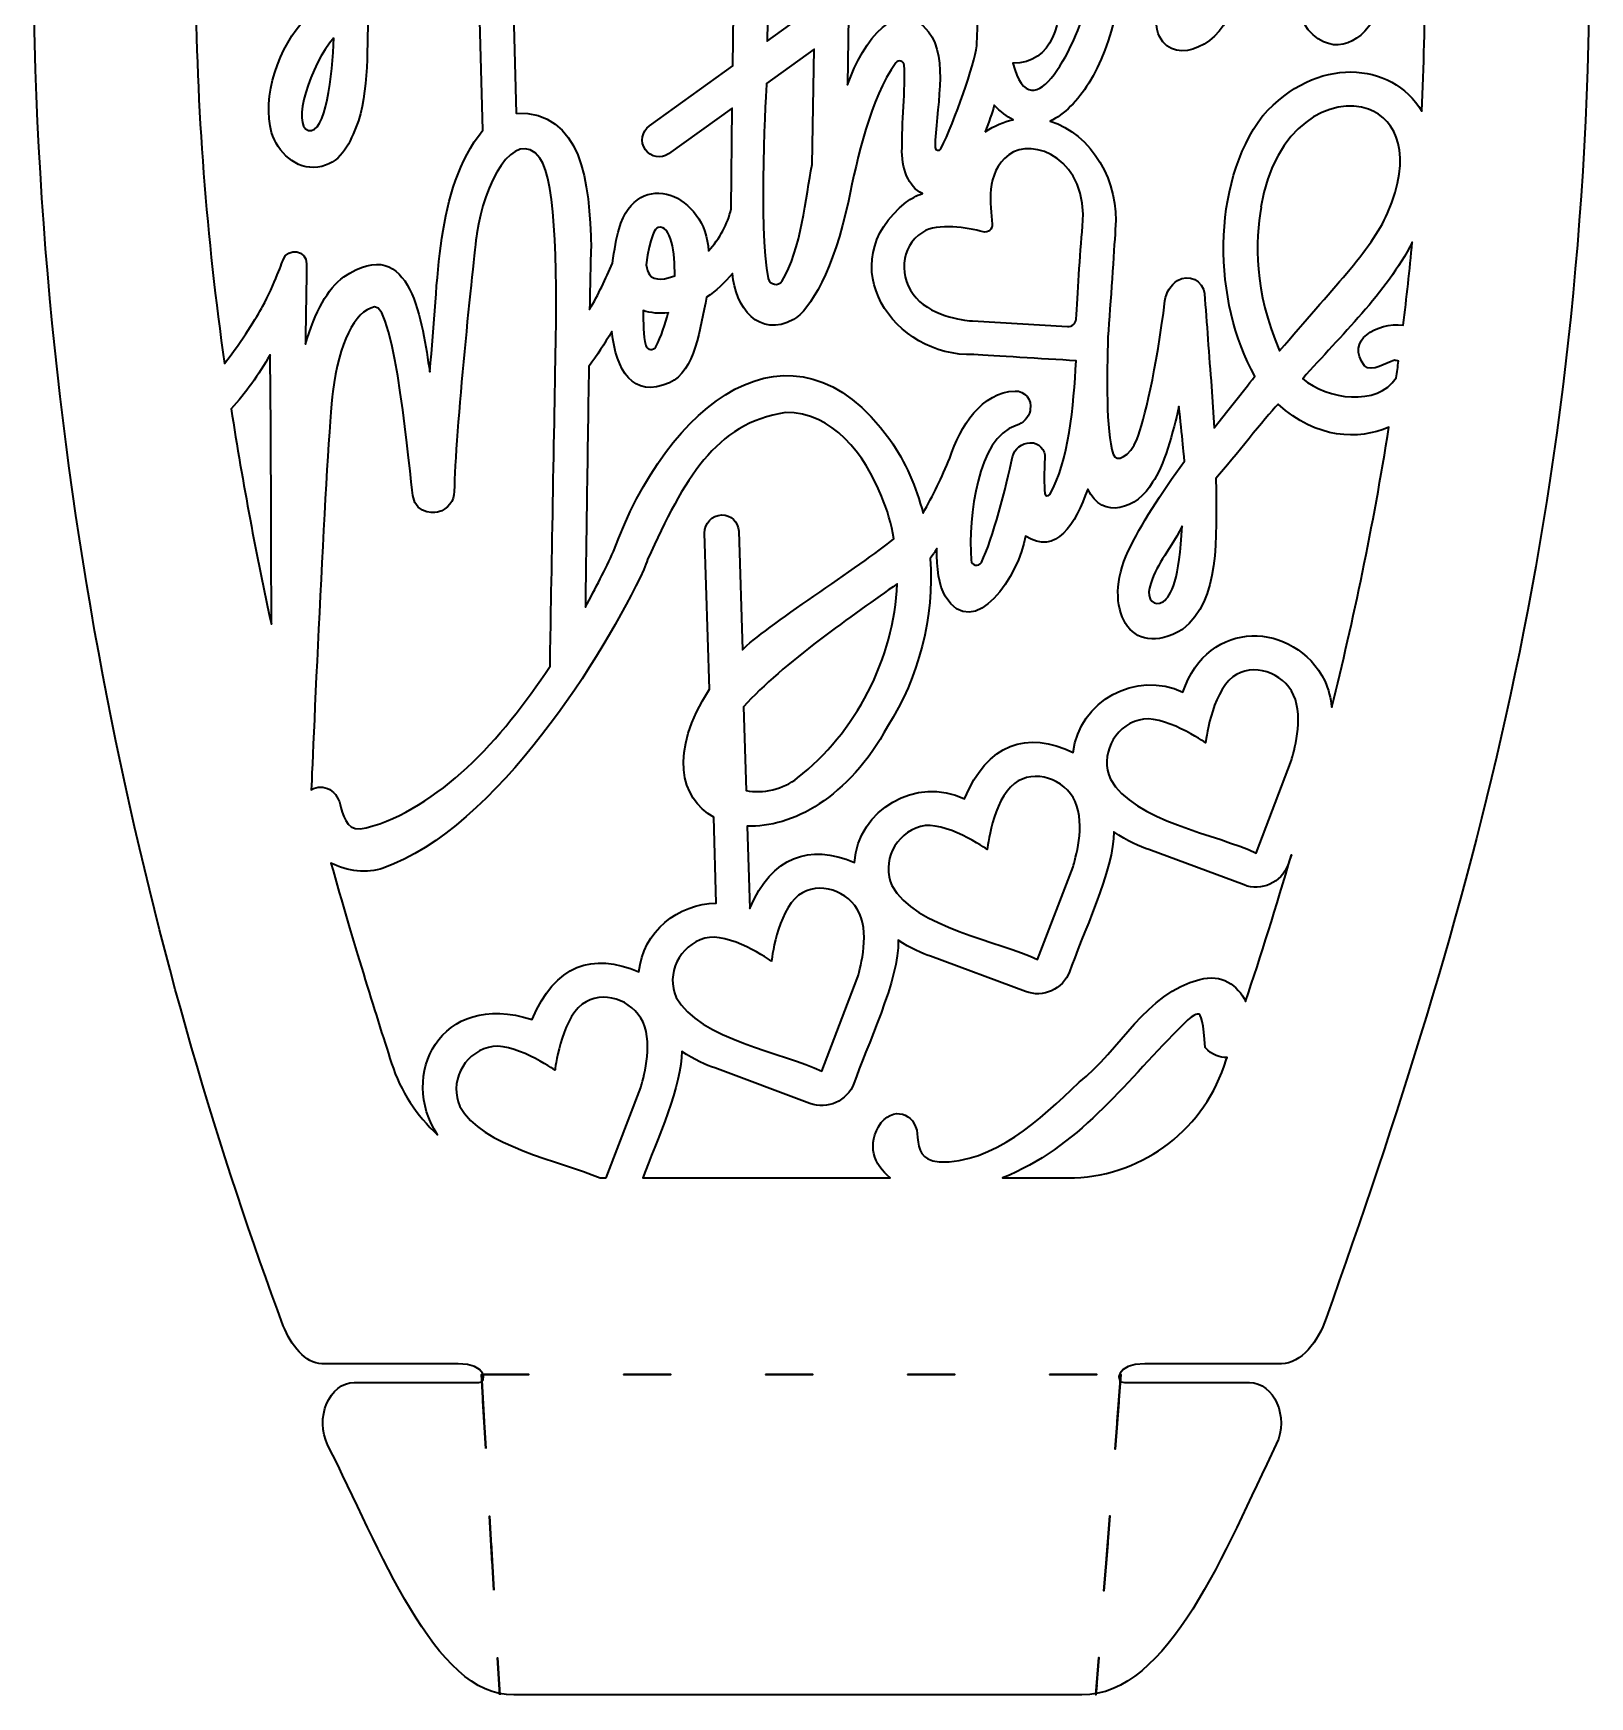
# Model space of a CAD drawing. Header units: inches. Extents: x -3.5 to 26.9, y -12.5 to 13.2.
# Drawn here: x 21.128 to 23.868, y -6.292 to -3.363 of the extents above; entities that cross this region are included whole.
import ezdxf

# ---------------------------------------------------------------- set-up
doc = ezdxf.new("R2010")
doc.units = ezdxf.units.IN
doc.header["$MEASUREMENT"] = 0
doc.layers.add('Bouquet Lantern - Floral Panels', color=7, linetype='Continuous', lineweight=0)

msp = doc.modelspace()

# ---------------------------------------------------------------- linework, layer by layer
at = {"layer": 'Bouquet Lantern - Floral Panels', "color": 250, "lineweight": 35, "true_color": 0x231f20}
for points, knots in [([(23.4938, -1.4588), (23.4857, -1.4349), (23.4614, -1.4139), (23.4431, -1.4139), (23.4431, -1.4139), (23.0981, -1.4139), (23.0981, -1.4139), (23.0818, -1.4139), (23.0903, -1.3842), (23.1056, -1.3842), (23.1056, -1.3842), (23.3582, -1.3842), (23.3582, -1.3842), (23.391, -1.3842), (23.4245, -1.3328), (23.4043, -1.2767), (23.2916, -0.9616), (22.9139, -0.5378), (22.6179, -0.5378), (22.6179, -0.5378), (22.3622, -0.5378), (22.3622, -0.5378), (22.0693, -0.5378), (21.7082, -0.9205), (21.5796, -1.2767), (21.5627, -1.3237), (21.5989, -1.3842), (21.6299, -1.3842), (21.6299, -1.3842), (21.8597, -1.3842), (21.8597, -1.3842), (21.8753, -1.3842), (21.8828, -1.4139), (21.8664, -1.4139), (21.8664, -1.4139), (21.5416, -1.4139), (21.5416, -1.4139), (21.5196, -1.4139), (21.4963, -1.4314), (21.4885, -1.452), (21.3485, -1.8214), (21.1281, -2.5263), (21.1281, -3.1952), (21.1281, -4.1971), (21.3485, -5.0476), (21.5682, -5.6384), (21.5811, -5.6727), (21.6072, -5.7053), (21.636, -5.7053), (21.636, -5.7053), (21.8759, -5.7053), (21.8759, -5.7053), (21.9263, -5.7053), (21.9274, -5.7384), (21.9125, -5.7384), (21.9125, -5.7384), (21.6932, -5.7384), (21.6932, -5.7384), (21.6491, -5.7384), (21.6227, -5.8016), (21.6468, -5.8492), (21.7382, -6.0281), (21.8334, -6.2917), (21.9741, -6.2885), (21.9741, -6.2885), (22.9736, -6.2885), (22.9736, -6.2885), (23.1274, -6.2895), (23.227, -6.0314), (23.3161, -5.8471), (23.3391, -5.7998), (23.3121, -5.7384), (23.2688, -5.7384), (23.2688, -5.7384), (23.0488, -5.7384), (23.0488, -5.7384), (23.0313, -5.7384), (23.0343, -5.7053), (23.0845, -5.7053), (23.0845, -5.7053), (23.3252, -5.7053), (23.3252, -5.7053), (23.3593, -5.7053), (23.3903, -5.6671), (23.4041, -5.6249), (23.6506, -4.9274), (23.8679, -4.2063), (23.8679, -3.1952), (23.8679, -2.438), (23.6193, -1.8319), (23.4938, -1.4588), (23.4938, -1.4588), (23.4938, -1.4588), (23.4938, -1.4588), (23.4938, -1.4588), (23.4938, -1.4588), (23.4938, -1.4588)], [0, 0, 0, 0, 1, 1, 1, 2, 2, 2, 3, 3, 3, 4, 4, 4, 5, 5, 5, 6, 6, 6, 7, 7, 7, 8, 8, 8, 9, 9, 9, 10, 10, 10, 11, 11, 11, 12, 12, 12, 13, 13, 13, 14, 14, 14, 15, 15, 15, 16, 16, 16, 17, 17, 17, 18, 18, 18, 19, 19, 19, 20, 20, 20, 21, 21, 21, 22, 22, 22, 23, 23, 23, 24, 24, 24, 25, 25, 25, 26, 26, 26, 27, 27, 27, 28, 28, 28, 29, 29, 29, 30, 30, 30, 31, 31, 31, 32, 32, 32, 32]), ([(22.9556, -3.162), (22.9642, -3.1817), (22.9804, -3.1934), (23.0003, -3.1996), (22.9979, -3.2245), (22.9961, -3.2627), (22.9881, -3.2949), (22.967, -3.3795), (22.8864, -3.5445), (22.8525, -3.4155), (22.9221, -3.4166), (22.9428, -3.3392), (22.9314, -3.2798), (22.9145, -3.1681), (22.8328, -3.177), (22.8039, -3.2764), (22.7925, -3.3101), (22.7896, -3.3491), (22.7891, -3.3849), (22.7847, -3.417), (22.7502, -3.5174), (22.7259, -3.566), (22.7234, -3.571), (22.7156, -3.5694), (22.7156, -3.5637), (22.716, -3.4988), (22.7411, -3.4076), (22.7039, -3.3602), (22.651, -3.2927), (22.5885, -3.3758), (22.5616, -3.4534), (22.5616, -3.4534), (22.5647, -3.2131), (22.5647, -3.2131), (22.565, -3.1909), (22.5388, -3.1788), (22.5221, -3.1935), (22.5117, -3.2027), (22.5057, -3.2158), (22.5054, -3.2295), (22.5054, -3.2295), (22.5041, -3.316), (22.5041, -3.316), (22.5041, -3.316), (22.4199, -3.3767), (22.4199, -3.3767), (22.4199, -3.3767), (22.4209, -3.3096), (22.4209, -3.3096), (22.4211, -3.2884), (22.3968, -3.2763), (22.38, -3.2892), (22.3682, -3.2984), (22.3611, -3.3124), (22.3609, -3.3273), (22.3609, -3.3273), (22.3595, -3.4201), (22.3595, -3.4201), (22.3595, -3.4201), (22.2128, -3.5255), (22.2128, -3.5255), (22.1992, -3.5353), (22.196, -3.5542), (22.2057, -3.568), (22.215, -3.581), (22.2332, -3.5841), (22.2463, -3.5748), (22.2463, -3.5748), (22.3586, -3.4944), (22.3586, -3.4944), (22.3586, -3.4944), (22.3566, -3.672), (22.3566, -3.672), (22.3502, -3.6991), (22.3368, -3.7239), (22.3166, -3.746), (22.3128, -3.6481), (22.1932, -3.5952), (22.1592, -3.707), (22.1547, -3.7231), (22.1509, -3.7441), (22.1479, -3.7674), (22.1357, -3.7956), (22.1225, -3.8231), (22.1075, -3.8489), (22.1086, -3.7856), (22.1095, -3.7427), (22.1099, -3.7417), (22.1077, -3.6233), (22.0934, -3.5003), (21.9781, -3.5033), (21.9781, -3.5033), (21.9684, -3.127), (21.9684, -3.127), (21.9684, -3.127), (22.0518, -3.0666), (22.0518, -3.0666), (22.045, -3.1274), (22.077, -3.2105), (22.1484, -3.1649), (22.1803, -3.1444), (22.1981, -3.0889), (22.2085, -3.048), (22.2371, -3.0739), (22.2745, -3.0519), (22.2922, -3.0217), (22.2922, -3.0217), (22.282, -3.2187), (22.282, -3.2187), (22.2809, -3.2403), (22.3042, -3.2548), (22.3231, -3.2441), (22.3231, -3.2441), (22.3231, -3.2441), (22.3231, -3.2441), (22.3334, -3.2383), (22.3397, -3.2276), (22.3402, -3.2159), (22.341, -3.1846), (22.3431, -3.1177), (22.3475, -3.0353), (22.3553, -2.8913), (22.3827, -2.7617), (22.4309, -2.683), (22.4377, -2.6719), (22.4536, -2.6721), (22.46, -2.6837), (22.4768, -2.7141), (22.4779, -2.7521), (22.4802, -2.7933), (22.4079, -2.8213), (22.3352, -2.9202), (22.3778, -2.9909), (22.4168, -3.0427), (22.4793, -3.0046), (22.5038, -2.9513), (22.5229, -2.9142), (22.5345, -2.8739), (22.5384, -2.8313), (22.556, -2.8216), (22.5692, -2.8103), (22.585, -2.7931), (22.585, -2.7931), (22.5792, -3.0249), (22.5792, -3.0249), (22.5786, -3.0485), (22.6041, -3.0637), (22.6245, -3.0519), (22.6347, -3.0459), (22.6411, -3.0351), (22.6413, -3.0231), (22.6414, -2.9892), (22.6418, -2.9139), (22.6429, -2.8296), (22.6445, -2.7044), (22.675, -2.5612), (22.7234, -2.4827), (22.7299, -2.472), (22.7457, -2.4717), (22.752, -2.4827), (22.7693, -2.5133), (22.7704, -2.5517), (22.7727, -2.5933), (22.7225, -2.6137), (22.6777, -2.6613), (22.6635, -2.7101), (22.6349, -2.7873), (22.7068, -2.8526), (22.7684, -2.7909), (22.8042, -2.7546), (22.8263, -2.6852), (22.8309, -2.6314), (22.8352, -2.6291), (22.8396, -2.6263), (22.8441, -2.6234), (22.866, -2.6077), (22.8861, -2.588), (22.8997, -2.5584), (22.937, -2.598), (22.9974, -2.5702), (23.025, -2.5408), (23.0497, -2.5145), (23.0684, -2.4531), (23.0684, -2.4531), (23.0684, -2.4531), (23.0693, -2.4871), (23.0611, -2.5109), (23.0379, -2.577), (22.9809, -2.6491), (22.9578, -2.7095), (22.9397, -2.7566), (22.9441, -2.8045), (22.9975, -2.8216), (23.0286, -2.8316), (23.0592, -2.821), (23.0822, -2.7987), (23.0702, -2.8434), (23.0849, -2.8983), (23.1253, -2.9324), (23.1253, -2.9324), (23.1253, -2.9324), (23.1253, -2.9324), (23.1446, -2.9524), (23.1889, -2.9984), (23.2203, -3.0308), (23.2245, -3.137), (23.2007, -3.3234), (23.1727, -3.3244), (23.1417, -3.3253), (23.1841, -3.1006), (23.0556, -3.1433), (23.0409, -3.1481), (23.0186, -3.1446), (23.0139, -3.1352), (23.0135, -3.1348), (23.0129, -3.1344), (23.0125, -3.1338), (23.0053, -3.1235), (22.9942, -3.1169), (22.9818, -3.1184), (22.9818, -3.1184), (22.9818, -3.1184), (22.9818, -3.1184), (22.9609, -3.1209), (22.9477, -3.1428), (22.9561, -3.1623), (22.9561, -3.1623), (22.9556, -3.162), (22.9556, -3.162), (22.9556, -3.162), (22.9556, -3.162), (22.9556, -3.162), (22.9556, -3.162), (22.9556, -3.162), (22.9556, -3.162)], [0, 0, 0, 0, 1, 1, 1, 2, 2, 2, 3, 3, 3, 4, 4, 4, 5, 5, 5, 6, 6, 6, 7, 7, 7, 8, 8, 8, 9, 9, 9, 10, 10, 10, 11, 11, 11, 12, 12, 12, 13, 13, 13, 14, 14, 14, 15, 15, 15, 16, 16, 16, 17, 17, 17, 18, 18, 18, 19, 19, 19, 20, 20, 20, 21, 21, 21, 22, 22, 22, 23, 23, 23, 24, 24, 24, 25, 25, 25, 26, 26, 26, 27, 27, 27, 28, 28, 28, 29, 29, 29, 30, 30, 30, 31, 31, 31, 32, 32, 32, 33, 33, 33, 34, 34, 34, 35, 35, 35, 36, 36, 36, 37, 37, 37, 38, 38, 38, 39, 39, 39, 40, 40, 40, 41, 41, 41, 42, 42, 42, 43, 43, 43, 44, 44, 44, 45, 45, 45, 46, 46, 46, 47, 47, 47, 48, 48, 48, 49, 49, 49, 50, 50, 50, 51, 51, 51, 52, 52, 52, 53, 53, 53, 54, 54, 54, 55, 55, 55, 56, 56, 56, 57, 57, 57, 58, 58, 58, 59, 59, 59, 60, 60, 60, 61, 61, 61, 62, 62, 62, 63, 63, 63, 64, 64, 64, 65, 65, 65, 66, 66, 66, 67, 67, 67, 68, 68, 68, 69, 69, 69, 70, 70, 70, 71, 71, 71, 72, 72, 72, 73, 73, 73, 74, 74, 74, 75, 75, 75, 76, 76, 76, 77, 77, 77, 78, 78, 78, 78]), ([(21.5681, -3.7614), (21.5681, -3.7614), (21.5522, -3.8058), (21.5316, -3.8439), (21.5216, -3.8624), (21.497, -3.9028), (21.4646, -3.9445), (21.4339, -3.7266), (21.4142, -3.4958), (21.4142, -3.2609), (21.4142, -3.2203), (21.4149, -3.1802), (21.4161, -3.1406), (21.4474, -3.1437), (21.4827, -3.1349), (21.5074, -3.1162), (21.5677, -3.0813), (21.6167, -3.023), (21.6563, -2.9548), (21.6579, -3.0238), (21.6595, -3.1262), (21.6582, -3.247), (21.6582, -3.247), (21.6582, -3.2874), (21.6582, -3.2874), (21.6372, -3.3058), (21.6203, -3.3224), (21.6077, -3.3369), (21.5607, -3.3837), (21.5297, -3.4762), (21.5477, -3.5377), (21.5577, -3.572), (21.5907, -3.6037), (21.6292, -3.5984), (21.6677, -3.5933), (21.6835, -3.5605), (21.6961, -3.5287), (21.7206, -3.4669), (21.7149, -3.3806), (21.7178, -3.3149), (21.7738, -3.2691), (21.8381, -3.2201), (21.9095, -3.1692), (21.9095, -3.1692), (21.9192, -3.5334), (21.9192, -3.5334), (21.8347, -3.6417), (21.8431, -3.7902), (21.826, -3.9588), (21.8129, -3.8759), (21.795, -3.7098), (21.6746, -3.7919), (21.6461, -3.8113), (21.6241, -3.8544), (21.6071, -3.9103), (21.6078, -3.8601), (21.6086, -3.8112), (21.6093, -3.7689), (21.6097, -3.7449), (21.5761, -3.7388), (21.5681, -3.7614), (21.5681, -3.7614), (21.5681, -3.7614), (21.5681, -3.7614), (21.5681, -3.7614), (21.5681, -3.7614), (21.5681, -3.7614)], [0, 0, 0, 0, 1, 1, 1, 2, 2, 2, 3, 3, 3, 4, 4, 4, 5, 5, 5, 6, 6, 6, 7, 7, 7, 8, 8, 8, 9, 9, 9, 10, 10, 10, 11, 11, 11, 12, 12, 12, 13, 13, 13, 14, 14, 14, 15, 15, 15, 16, 16, 16, 17, 17, 17, 18, 18, 18, 19, 19, 19, 20, 20, 20, 21, 21, 21, 22, 22, 22, 22]), ([(23.2925, -3.5078), (23.2003, -3.6299), (23.2052, -3.8356), (23.2784, -3.9666), (23.2559, -3.996), (23.2293, -4.0292), (23.2067, -4.0573), (23.2067, -4.0573), (23.2022, -3.9849), (23.2022, -3.9849), (23.1975, -3.9306), (23.1939, -3.8717), (23.1896, -3.8212), (23.1877, -3.7981), (23.1617, -3.7855), (23.1424, -3.7981), (23.1302, -3.806), (23.122, -3.8191), (23.1202, -3.8337), (23.1056, -3.9537), (23.0829, -4.0467), (23.0713, -4.0769), (23.0589, -4.1088), (23.0342, -4.1196), (23.0291, -4.1037), (23.0159, -4.0631), (23.0179, -3.9637), (23.0199, -3.8976), (23.0242, -3.8364), (23.0304, -3.7481), (23.0328, -3.7083), (23.0416, -3.6252), (22.9903, -3.5395), (22.9181, -3.5173), (22.9434, -3.506), (22.9663, -3.4817), (22.986, -3.4509), (23.0288, -3.3839), (23.0507, -3.2641), (23.0511, -3.2049), (23.0597, -3.2045), (23.0685, -3.2034), (23.0771, -3.202), (23.0796, -3.202), (23.0834, -3.2023), (23.0871, -3.2078), (23.105, -3.2349), (23.0985, -3.3464), (23.1104, -3.3685), (23.1403, -3.4234), (23.2216, -3.3798), (23.2384, -3.3171), (23.2635, -3.2435), (23.2761, -3.1183), (23.2731, -3.0309), (23.2945, -3.0106), (23.3213, -2.9852), (23.3431, -2.9645), (23.326, -3.0074), (23.3243, -3.0589), (23.3556, -3.0976), (23.365, -3.1127), (23.3957, -3.1438), (23.4149, -3.1641), (23.3564, -3.248), (23.3421, -3.3128), (23.3722, -3.3569), (23.4682, -3.4598), (23.5675, -3.2334), (23.4903, -3.1612), (23.5157, -3.1276), (23.5466, -3.0917), (23.5714, -3.0535), (23.5757, -3.1221), (23.5781, -3.1914), (23.5781, -3.261), (23.5781, -3.3421), (23.576, -3.4217), (23.5722, -3.4999), (23.5197, -3.4117), (23.3856, -3.4014), (23.2927, -3.5081), (23.2927, -3.5081), (23.2927, -3.5078), (23.2927, -3.5078), (23.2927, -3.5078), (23.2927, -3.5078), (23.2927, -3.5078), (23.2927, -3.5078), (23.2925, -3.5078), (23.2925, -3.5078)], [0, 0, 0, 0, 1, 1, 1, 2, 2, 2, 3, 3, 3, 4, 4, 4, 5, 5, 5, 6, 6, 6, 7, 7, 7, 8, 8, 8, 9, 9, 9, 10, 10, 10, 11, 11, 11, 12, 12, 12, 13, 13, 13, 14, 14, 14, 15, 15, 15, 16, 16, 16, 17, 17, 17, 18, 18, 18, 19, 19, 19, 20, 20, 20, 21, 21, 21, 22, 22, 22, 23, 23, 23, 24, 24, 24, 25, 25, 25, 26, 26, 26, 27, 27, 27, 28, 28, 28, 29, 29, 29, 30, 30, 30, 30]), ([(21.6574, -3.3708), (21.655, -3.4359), (21.6429, -3.5423), (21.6125, -3.5338), (21.5821, -3.5253), (21.6154, -3.4183), (21.6574, -3.3708)], [0, 0, 0, 0, 1, 1, 1, 2, 2, 2, 2]), ([(22.4189, -3.4512), (22.4189, -3.4512), (22.5027, -3.3906), (22.5027, -3.3906), (22.5027, -3.3906), (22.4992, -3.5939), (22.4992, -3.5939), (22.4878, -3.6496), (22.4802, -3.7446), (22.4461, -3.7989), (22.4399, -3.8089), (22.4245, -3.806), (22.422, -3.7945), (22.4032, -3.7078), (22.4188, -3.4512), (22.4188, -3.4512), (22.4188, -3.4512), (22.4189, -3.4512), (22.4189, -3.4512), (22.4189, -3.4512), (22.4189, -3.4512), (22.4189, -3.4512)], [0, 0, 0, 0, 1, 1, 1, 2, 2, 2, 3, 3, 3, 4, 4, 4, 5, 5, 5, 6, 6, 6, 7, 7, 7, 7]), ([(22.8831, -4.0838), (22.8682, -4.0839), (22.8553, -4.0944), (22.8521, -4.1088), (22.84, -4.162), (22.8178, -4.2528), (22.797, -4.2944), (22.7925, -4.3031), (22.7793, -4.3002), (22.7788, -4.2905), (22.7745, -4.2135), (22.7895, -4.0749), (22.8584, -4.0534), (22.8707, -4.0495), (22.8804, -4.0401), (22.8828, -4.0273), (22.8828, -4.0273), (22.8832, -4.0251), (22.8832, -4.0251), (22.8864, -4.0083), (22.8735, -3.992), (22.8563, -3.9927), (22.7981, -3.9951), (22.7597, -4.0537), (22.7414, -4.1109), (22.7275, -4.1445), (22.712, -4.1771), (22.6943, -4.2077), (22.6827, -4.1619), (22.6635, -4.1178), (22.636, -4.0783), (22.4641, -3.8392), (22.2429, -4.0153), (22.1496, -4.2753), (22.1349, -4.3066), (22.1182, -4.3398), (22.0999, -4.3734), (22.1007, -4.3102), (22.1035, -4.1083), (22.106, -3.9495), (22.1203, -3.9301), (22.1338, -3.9094), (22.1464, -3.8881), (22.1547, -3.956), (22.1827, -4.007), (22.2482, -3.978), (22.2927, -3.9584), (22.3022, -3.8809), (22.3132, -3.8276), (22.3299, -3.8164), (22.3449, -3.8024), (22.3589, -3.7856), (22.3629, -3.8455), (22.4063, -3.9003), (22.4663, -3.867), (22.4949, -3.851), (22.5381, -3.7773), (22.5629, -3.6583), (22.5791, -3.581), (22.6007, -3.4791), (22.6463, -3.4148), (22.6507, -3.4085), (22.6603, -3.4114), (22.661, -3.4189), (22.6642, -3.4587), (22.6563, -3.5252), (22.6575, -3.5645), (22.6553, -3.5998), (22.6691, -3.6341), (22.6932, -3.6448), (22.682, -3.6489), (22.6734, -3.6541), (22.6647, -3.6599), (22.5289, -3.7695), (22.6439, -3.9341), (22.7839, -3.9284), (22.7839, -3.9284), (22.7839, -3.9284), (22.7839, -3.9284), (22.8204, -3.9308), (22.9035, -3.9358), (22.9638, -3.9394), (22.9596, -4.0195), (22.9506, -4.117), (22.9175, -4.1748), (22.9152, -4.1789), (22.9089, -4.1777), (22.9086, -4.173), (22.9074, -4.1573), (22.9075, -4.1364), (22.9089, -4.1106), (22.9097, -4.0959), (22.8981, -4.0835), (22.8834, -4.0837), (22.8834, -4.0837), (22.8831, -4.0837), (22.8831, -4.0837), (22.8831, -4.0837), (22.8831, -4.0838), (22.8831, -4.0838)], [0, 0, 0, 0, 1, 1, 1, 2, 2, 2, 3, 3, 3, 4, 4, 4, 5, 5, 5, 6, 6, 6, 7, 7, 7, 8, 8, 8, 9, 9, 9, 10, 10, 10, 11, 11, 11, 12, 12, 12, 13, 13, 13, 14, 14, 14, 15, 15, 15, 16, 16, 16, 17, 17, 17, 18, 18, 18, 19, 19, 19, 20, 20, 20, 21, 21, 21, 22, 22, 22, 23, 23, 23, 24, 24, 24, 25, 25, 25, 26, 26, 26, 27, 27, 27, 28, 28, 28, 29, 29, 29, 30, 30, 30, 31, 31, 31, 32, 32, 32, 33, 33, 33, 33]), ([(23.2892, -3.6687), (23.312, -3.5252), (23.4136, -3.4724), (23.4788, -3.4964), (23.5285, -3.5148), (23.5567, -3.578), (23.5121, -3.6796), (23.4834, -3.7451), (23.4122, -3.8149), (23.322, -3.922), (23.276, -3.8164), (23.2797, -3.7291), (23.2893, -3.6687), (23.2893, -3.6687), (23.2893, -3.6687), (23.2893, -3.6687), (23.2893, -3.6687), (23.2892, -3.6687), (23.2892, -3.6687)], [0, 0, 0, 0, 1, 1, 1, 2, 2, 2, 3, 3, 3, 4, 4, 4, 5, 5, 5, 6, 6, 6, 6]), ([(22.8039, -3.5362), (22.8104, -3.5195), (22.8159, -3.5034), (22.8196, -3.4895), (22.8309, -3.501), (22.842, -3.5094), (22.8528, -3.5149), (22.8368, -3.5187), (22.8203, -3.5255), (22.8039, -3.5362), (22.8039, -3.5362), (22.8039, -3.5362), (22.8039, -3.5362), (22.8039, -3.5362), (22.8039, -3.5362), (22.8039, -3.5362)], [0, 0, 0, 0, 1, 1, 1, 2, 2, 2, 3, 3, 3, 4, 4, 4, 5, 5, 5, 5]), ([(21.6174, -4.6946), (21.6202, -4.6312), (21.6438, -4.0821), (21.6556, -3.9933), (21.6659, -3.9085), (21.6935, -3.8523), (21.7285, -3.8445), (21.7646, -3.8364), (21.7916, -4.1446), (21.7963, -4.1766), (21.802, -4.2149), (21.8413, -4.2056), (21.8413, -4.2056), (21.8577, -4.201), (21.8691, -4.1863), (21.8692, -4.1694), (21.8703, -4.071), (21.9025, -3.7623), (21.9089, -3.7152), (21.9203, -3.6306), (21.9746, -3.5251), (22.02, -3.5824), (22.0504, -3.623), (22.0502, -3.7988), (22.047, -3.9637), (22.0439, -4.1223), (22.0381, -4.4526), (22.0377, -4.4771), (21.9521, -4.6078), (21.8416, -4.7274), (21.7142, -4.762), (21.6821, -4.7708), (21.6759, -4.747), (21.6695, -4.7262), (21.6654, -4.6967), (21.6386, -4.6817), (21.6171, -4.6949), (21.6171, -4.6949), (21.6174, -4.6946), (21.6174, -4.6946), (21.6174, -4.6946), (21.6174, -4.6946), (21.6174, -4.6946), (21.6174, -4.6946), (21.6174, -4.6946), (21.6174, -4.6946)], [0, 0, 0, 0, 1, 1, 1, 2, 2, 2, 3, 3, 3, 4, 4, 4, 5, 5, 5, 6, 6, 6, 7, 7, 7, 8, 8, 8, 9, 9, 9, 10, 10, 10, 11, 11, 11, 12, 12, 12, 13, 13, 13, 14, 14, 14, 15, 15, 15, 15]), ([(22.9488, -3.8792), (22.9488, -3.8792), (22.7814, -3.8691), (22.7814, -3.8691), (22.7742, -3.8701), (22.7125, -3.8628), (22.6821, -3.8287), (22.6516, -3.7945), (22.6532, -3.7383), (22.6932, -3.7133), (22.721, -3.6958), (22.7724, -3.7053), (22.8002, -3.7124), (22.8089, -3.7146), (22.8171, -3.7077), (22.8163, -3.6987), (22.8131, -3.6648), (22.8034, -3.6091), (22.8453, -3.5767), (22.8871, -3.5444), (22.9871, -3.5845), (22.9752, -3.7026), (22.97, -3.7539), (22.9668, -3.8241), (22.9639, -3.866), (22.9634, -3.8738), (22.9567, -3.8796), (22.9488, -3.8792), (22.9488, -3.8792), (22.9488, -3.8792), (22.9488, -3.8792), (22.9488, -3.8792), (22.9488, -3.8792), (22.9488, -3.8792)], [0, 0, 0, 0, 1, 1, 1, 2, 2, 2, 3, 3, 3, 4, 4, 4, 5, 5, 5, 6, 6, 6, 7, 7, 7, 8, 8, 8, 9, 9, 9, 10, 10, 10, 11, 11, 11, 11]), ([(22.2068, -3.7705), (22.2138, -3.7212), (22.2221, -3.7059), (22.2281, -3.7046), (22.2514, -3.6995), (22.2579, -3.7506), (22.2572, -3.7898), (22.2436, -3.7955), (22.2206, -3.8002), (22.2131, -3.7877), (22.2104, -3.7838), (22.2082, -3.778), (22.2068, -3.7705)], [0, 0, 0, 0, 1, 1, 1, 2, 2, 2, 3, 3, 3, 4, 4, 4, 4]), ([(23.5396, -3.8767), (23.4941, -3.871), (23.4363, -3.9034), (23.4717, -3.9484), (23.4843, -3.9606), (23.5095, -3.9423), (23.5243, -3.9385), (23.5259, -3.9389), (23.5288, -3.9392), (23.5314, -3.9399), (23.53, -3.9498), (23.5288, -3.9598), (23.5274, -3.9696), (23.4934, -4.0201), (23.4066, -4.0081), (23.3627, -3.971), (23.4299, -3.8942), (23.5091, -3.8217), (23.5556, -3.7305), (23.5509, -3.7799), (23.5456, -3.8287), (23.5397, -3.8767), (23.5397, -3.8767), (23.5397, -3.8767), (23.5397, -3.8767), (23.5397, -3.8767), (23.5396, -3.8767), (23.5396, -3.8767)], [0, 0, 0, 0, 1, 1, 1, 2, 2, 2, 3, 3, 3, 4, 4, 4, 5, 5, 5, 6, 6, 6, 7, 7, 7, 8, 8, 8, 9, 9, 9, 9]), ([(22.2459, -3.8549), (22.2402, -3.8735), (22.2338, -3.8977), (22.2239, -3.9148), (22.2197, -3.922), (22.2086, -3.9206), (22.2064, -3.9127), (22.201, -3.8942), (22.2027, -3.8727), (22.2014, -3.8508), (22.2152, -3.8555), (22.23, -3.857), (22.246, -3.8549), (22.246, -3.8549), (22.246, -3.8549), (22.246, -3.8549), (22.246, -3.8549), (22.2459, -3.8549), (22.2459, -3.8549)], [0, 0, 0, 0, 1, 1, 1, 2, 2, 2, 3, 3, 3, 4, 4, 4, 5, 5, 5, 6, 6, 6, 6]), ([(21.4764, -4.0242), (21.5018, -3.9963), (21.5246, -3.9641), (21.5449, -3.9291), (21.5461, -3.9809), (21.5472, -4.258), (21.5472, -4.4033), (21.5211, -4.2837), (21.497, -4.1566), (21.4764, -4.0242), (21.4764, -4.0242), (21.4764, -4.0242), (21.4764, -4.0242), (21.4764, -4.0242), (21.4764, -4.0242), (21.4764, -4.0242)], [0, 0, 0, 0, 1, 1, 1, 2, 2, 2, 3, 3, 3, 4, 4, 4, 5, 5, 5, 5]), ([(21.8397, -5.3021), (21.8032, -5.2688), (21.7747, -5.226), (21.7588, -5.1766), (21.7292, -5.0846), (21.6916, -4.9648), (21.6521, -4.8238), (21.6811, -4.8384), (21.7161, -4.8428), (21.7439, -4.8326), (21.9434, -4.7634), (22.1357, -4.4531), (22.2028, -4.3067), (22.2056, -4.3006), (22.2077, -4.2948), (22.2095, -4.2892), (22.2742, -4.1478), (22.3278, -4.0499), (22.4522, -4.0306), (22.5352, -4.0288), (22.592, -4.1051), (22.6213, -4.178), (22.6316, -4.2021), (22.6386, -4.2273), (22.6431, -4.2527), (22.6428, -4.2528), (22.6427, -4.253), (22.6424, -4.2533), (22.5888, -4.298), (22.4113, -4.4116), (22.3763, -4.4483), (22.3763, -4.4483), (22.3699, -4.2392), (22.3699, -4.2392), (22.3693, -4.2233), (22.3561, -4.2106), (22.34, -4.2109), (22.3229, -4.2113), (22.3093, -4.2255), (22.3099, -4.2427), (22.3099, -4.2427), (22.3185, -4.5176), (22.3185, -4.5176), (22.2467, -4.6291), (22.2671, -4.7103), (22.3259, -4.743), (22.3259, -4.743), (22.3303, -4.8946), (22.3303, -4.8946), (22.2638, -4.8949), (22.2007, -4.9446), (22.1943, -5.0156), (22.1129, -4.9803), (22.0464, -5.0028), (22.0063, -5.0992), (21.8428, -5.0469), (21.7714, -5.1994), (21.8397, -5.3023), (21.8397, -5.3023), (21.8397, -5.3023), (21.8397, -5.3023), (21.8397, -5.3023), (21.8397, -5.3021), (21.8397, -5.3021)], [0, 0, 0, 0, 1, 1, 1, 2, 2, 2, 3, 3, 3, 4, 4, 4, 5, 5, 5, 6, 6, 6, 7, 7, 7, 8, 8, 8, 9, 9, 9, 10, 10, 10, 11, 11, 11, 12, 12, 12, 13, 13, 13, 14, 14, 14, 15, 15, 15, 16, 16, 16, 17, 17, 17, 18, 18, 18, 19, 19, 19, 20, 20, 20, 21, 21, 21, 21]), ([(23.4138, -4.5495), (23.412, -4.5335), (23.4082, -4.5178), (23.4016, -4.503), (23.3481, -4.3969), (23.1957, -4.3914), (23.1517, -4.523), (23.0702, -4.4835), (22.9685, -4.5384), (22.9589, -4.6289), (22.8775, -4.5906), (22.8075, -4.613), (22.7674, -4.7106), (22.6836, -4.6699), (22.5793, -4.7295), (22.5739, -4.8228), (22.4936, -4.7895), (22.4293, -4.8113), (22.3892, -4.9038), (22.3892, -4.9038), (22.3849, -4.7587), (22.3849, -4.7587), (22.4624, -4.7619), (22.5634, -4.7098), (22.6318, -4.5831), (22.6871, -4.4969), (22.7142, -4.3906), (22.7071, -4.2876), (22.711, -4.2819), (22.7149, -4.276), (22.7186, -4.2702), (22.7185, -4.3048), (22.7224, -4.3353), (22.7334, -4.3537), (22.7838, -4.4383), (22.8646, -4.3152), (22.8745, -4.248), (22.9291, -4.2842), (22.9625, -4.2258), (22.9842, -4.1655), (23.0103, -4.2206), (23.0716, -4.2005), (23.0984, -4.1534), (23.1171, -4.1281), (23.1356, -4.0627), (23.1449, -4.0198), (23.1504, -4.0689), (23.1546, -4.116), (23.1546, -4.116), (23.1124, -4.1738), (23.0777, -4.2287), (23.0557, -4.2745), (23.0082, -4.3738), (23.0584, -4.4687), (23.1509, -4.4126), (23.2184, -4.3584), (23.21, -4.2562), (23.21, -4.147), (23.2435, -4.1076), (23.2954, -4.0413), (23.3193, -4.016), (23.3881, -4.0773), (23.4604, -4.0798), (23.5145, -4.0563), (23.4867, -4.232), (23.4518, -4.3969), (23.4138, -4.5496), (23.4138, -4.5496), (23.4138, -4.5496), (23.4138, -4.5496), (23.4138, -4.5496), (23.4138, -4.5495), (23.4138, -4.5495)], [0, 0, 0, 0, 1, 1, 1, 2, 2, 2, 3, 3, 3, 4, 4, 4, 5, 5, 5, 6, 6, 6, 7, 7, 7, 8, 8, 8, 9, 9, 9, 10, 10, 10, 11, 11, 11, 12, 12, 12, 13, 13, 13, 14, 14, 14, 15, 15, 15, 16, 16, 16, 17, 17, 17, 18, 18, 18, 19, 19, 19, 20, 20, 20, 21, 21, 21, 22, 22, 22, 23, 23, 23, 24, 24, 24, 24]), ([(23.1504, -4.2302), (23.1466, -4.3235), (23.1306, -4.3542), (23.1174, -4.3633), (23.1002, -4.3748), (23.0888, -4.3583), (23.0929, -4.3396), (23.1046, -4.2966), (23.1241, -4.2823), (23.1504, -4.2302)], [0, 0, 0, 0, 1, 1, 1, 2, 2, 2, 3, 3, 3, 3]), ([(22.3786, -4.5485), (22.4467, -4.4726), (22.575, -4.3842), (22.6486, -4.3323), (22.6439, -4.4638), (22.5746, -4.5949), (22.4736, -4.6739), (22.4482, -4.6944), (22.4122, -4.7019), (22.3829, -4.6962), (22.3829, -4.6962), (22.3786, -4.5485), (22.3786, -4.5485), (22.3786, -4.5485), (22.3786, -4.5485), (22.3786, -4.5485), (22.3786, -4.5485), (22.3786, -4.5485), (22.3786, -4.5485)], [0, 0, 0, 0, 1, 1, 1, 2, 2, 2, 3, 3, 3, 4, 4, 4, 5, 5, 5, 6, 6, 6, 6]), ([(23.3429, -4.6427), (23.3429, -4.6427), (23.2806, -4.8062), (23.2806, -4.8062), (23.2147, -4.7738), (23.0638, -4.7502), (23.0243, -4.676), (23.0056, -4.6352), (23.0293, -4.5844), (23.0746, -4.572), (23.1146, -4.5592), (23.1925, -4.6121), (23.1917, -4.6124), (23.1917, -4.6124), (23.2014, -4.5259), (23.2396, -4.4962), (23.2749, -4.4695), (23.3284, -4.4881), (23.3467, -4.528), (23.3654, -4.5688), (23.3461, -4.6317), (23.3428, -4.6426), (23.3428, -4.6426), (23.3429, -4.6426), (23.3429, -4.6426), (23.3429, -4.6426), (23.3429, -4.6427), (23.3429, -4.6427)], [0, 0, 0, 0, 1, 1, 1, 2, 2, 2, 3, 3, 3, 4, 4, 4, 5, 5, 5, 6, 6, 6, 7, 7, 7, 8, 8, 8, 9, 9, 9, 9]), ([(22.6902, -4.7596), (22.7302, -4.7469), (22.8081, -4.7998), (22.8072, -4.8001), (22.8072, -4.8001), (22.817, -4.7135), (22.8552, -4.6838), (22.8904, -4.6571), (22.9439, -4.6758), (22.9622, -4.7156), (22.981, -4.7564), (22.9617, -4.8194), (22.9584, -4.8302), (22.9584, -4.8302), (22.896, -4.9937), (22.896, -4.9937), (22.8302, -4.9613), (22.6792, -4.9377), (22.6397, -4.8635), (22.621, -4.8227), (22.6447, -4.7719), (22.69, -4.7595), (22.69, -4.7595), (22.6902, -4.7595), (22.6902, -4.7595), (22.6902, -4.7595), (22.6902, -4.7596), (22.6902, -4.7596)], [0, 0, 0, 0, 1, 1, 1, 2, 2, 2, 3, 3, 3, 4, 4, 4, 5, 5, 5, 6, 6, 6, 7, 7, 7, 8, 8, 8, 9, 9, 9, 9]), ([(23.2624, -5.0678), (23.2486, -5.0389), (23.2199, -5.0181), (23.1814, -5.0289), (23.0868, -5.0527), (23.0414, -5.1534), (22.9689, -5.2099), (22.8989, -5.2766), (22.8197, -5.3523), (22.7225, -5.3501), (22.6895, -5.3459), (22.6872, -5.3288), (22.6845, -5.3071), (22.6857, -5.2698), (22.6475, -5.2485), (22.6206, -5.2808), (22.5941, -5.3199), (22.6077, -5.3551), (22.6367, -5.3781), (22.6367, -5.3781), (22.2009, -5.3781), (22.2009, -5.3781), (22.2257, -5.3137), (22.2711, -5.2112), (22.2695, -5.1555), (22.2916, -5.1702), (22.3135, -5.1799), (22.3277, -5.1845), (22.3277, -5.1845), (22.3277, -5.1845), (22.3277, -5.1845), (22.3277, -5.1845), (22.4953, -5.2469), (22.4953, -5.2469), (22.5256, -5.2584), (22.5609, -5.2431), (22.5727, -5.2119), (22.5932, -5.1509), (22.6536, -5.0262), (22.6507, -4.9598), (22.6722, -4.9739), (22.6935, -4.9833), (22.7074, -4.9877), (22.7074, -4.9877), (22.7074, -4.9877), (22.7074, -4.9877), (22.7074, -4.9877), (22.875, -5.0501), (22.875, -5.0501), (22.9053, -5.0616), (22.9406, -5.0463), (22.9524, -5.0151), (22.9718, -4.9573), (23.0317, -4.8313), (23.0303, -4.7688), (23.0534, -4.7848), (23.0768, -4.7952), (23.0918, -4.8001), (23.0918, -4.8001), (23.0918, -4.8001), (23.0918, -4.8001), (23.0918, -4.8001), (23.2595, -4.8624), (23.2595, -4.8624), (23.2897, -4.8739), (23.325, -4.8587), (23.3368, -4.8274), (23.3386, -4.8216), (23.3407, -4.8156), (23.3429, -4.8095), (23.316, -4.9013), (23.2888, -4.9874), (23.2622, -5.0677), (23.2622, -5.0677), (23.2622, -5.0677), (23.2622, -5.0677), (23.2622, -5.0677), (23.2624, -5.0678), (23.2624, -5.0678)], [0, 0, 0, 0, 1, 1, 1, 2, 2, 2, 3, 3, 3, 4, 4, 4, 5, 5, 5, 6, 6, 6, 7, 7, 7, 8, 8, 8, 9, 9, 9, 10, 10, 10, 11, 11, 11, 12, 12, 12, 13, 13, 13, 14, 14, 14, 15, 15, 15, 16, 16, 16, 17, 17, 17, 18, 18, 18, 19, 19, 19, 20, 20, 20, 21, 21, 21, 22, 22, 22, 23, 23, 23, 24, 24, 24, 25, 25, 25, 26, 26, 26, 26]), ([(22.4275, -4.9969), (22.4275, -4.9969), (22.4372, -4.9103), (22.4754, -4.8806), (22.5107, -4.8539), (22.5642, -4.8726), (22.5825, -4.9124), (22.6013, -4.9533), (22.582, -5.0162), (22.5786, -5.027), (22.5786, -5.027), (22.5163, -5.1905), (22.5163, -5.1905), (22.4504, -5.1581), (22.2995, -5.1345), (22.26, -5.0603), (22.2413, -5.0195), (22.265, -4.9687), (22.3103, -4.9563), (22.3503, -4.9435), (22.4282, -4.9964), (22.4274, -4.9967), (22.4274, -4.9967), (22.4274, -4.9967), (22.4274, -4.9967), (22.4274, -4.9967), (22.4275, -4.9969), (22.4275, -4.9969)], [0, 0, 0, 0, 1, 1, 1, 2, 2, 2, 3, 3, 3, 4, 4, 4, 5, 5, 5, 6, 6, 6, 7, 7, 7, 8, 8, 8, 9, 9, 9, 9]), ([(22.1368, -5.3783), (22.1368, -5.3783), (22.126, -5.3783), (22.126, -5.3783), (22.0563, -5.3478), (21.9167, -5.3233), (21.8791, -5.2523), (21.8603, -5.2114), (21.8841, -5.1606), (21.9293, -5.1483), (21.9693, -5.1355), (22.0472, -5.1884), (22.0464, -5.1887), (22.0464, -5.1887), (22.0561, -5.1021), (22.0943, -5.0724), (22.1296, -5.0458), (22.1831, -5.0644), (22.2014, -5.1042), (22.2202, -5.1451), (22.2009, -5.208), (22.1975, -5.2188), (22.1975, -5.2188), (22.1368, -5.3781), (22.1368, -5.3781), (22.1368, -5.3781), (22.1368, -5.3781), (22.1368, -5.3781), (22.1368, -5.3781), (22.1368, -5.3783), (22.1368, -5.3783)], [0, 0, 0, 0, 1, 1, 1, 2, 2, 2, 3, 3, 3, 4, 4, 4, 5, 5, 5, 6, 6, 6, 7, 7, 7, 8, 8, 8, 9, 9, 9, 10, 10, 10, 10]), ([(23.2242, -5.1816), (23.1841, -5.2992), (23.0734, -5.3783), (22.9491, -5.3783), (22.9491, -5.3783), (22.8343, -5.3783), (22.8343, -5.3783), (22.9671, -5.3251), (23.0464, -5.2146), (23.1434, -5.117), (23.1702, -5.0871), (23.1786, -5.0896), (23.1791, -5.0898), (23.1827, -5.0881), (23.1892, -5.1066), (23.1909, -5.1488), (23.2036, -5.1624), (23.2179, -5.1666), (23.2295, -5.1664), (23.2278, -5.1714), (23.226, -5.1766), (23.2243, -5.1816), (23.2243, -5.1816), (23.2242, -5.1816), (23.2242, -5.1816), (23.2242, -5.1816), (23.2242, -5.1816), (23.2242, -5.1816)], [0, 0, 0, 0, 1, 1, 1, 2, 2, 2, 3, 3, 3, 4, 4, 4, 5, 5, 5, 6, 6, 6, 7, 7, 7, 8, 8, 8, 9, 9, 9, 9]), ([(21.9218, -5.8074), (21.9218, -5.8074), (21.9171, -5.7242), (21.9171, -5.7242), (21.9171, -5.7242), (22.0004, -5.7242), (22.0004, -5.7242), (22.0004, -5.7242), (21.9171, -5.7242), (21.9171, -5.7242), (21.9171, -5.7242), (21.9218, -5.8074), (21.9218, -5.8074)], [0, 0, 0, 0, 1, 1, 1, 2, 2, 2, 3, 3, 3, 4, 4, 4, 4]), ([(22.1671, -5.7242), (22.1671, -5.7242), (22.1671, -5.7242), (22.1671, -5.7242), (22.1671, -5.7242), (22.2504, -5.7242), (22.2504, -5.7242), (22.2504, -5.7242), (22.1671, -5.7242), (22.1671, -5.7242)], [0, 0, 0, 0, 1, 1, 1, 2, 2, 2, 3, 3, 3, 3]), ([(22.4171, -5.7242), (22.4171, -5.7242), (22.4171, -5.7242), (22.4171, -5.7242), (22.4171, -5.7242), (22.5004, -5.7242), (22.5004, -5.7242), (22.5004, -5.7242), (22.4171, -5.7242), (22.4171, -5.7242)], [0, 0, 0, 0, 1, 1, 1, 2, 2, 2, 3, 3, 3, 3]), ([(22.6671, -5.7242), (22.6671, -5.7242), (22.6671, -5.7242), (22.6671, -5.7242), (22.6671, -5.7242), (22.7504, -5.7242), (22.7504, -5.7242), (22.7504, -5.7242), (22.6671, -5.7242), (22.6671, -5.7242)], [0, 0, 0, 0, 1, 1, 1, 2, 2, 2, 3, 3, 3, 3]), ([(22.9171, -5.7242), (22.9171, -5.7242), (22.9171, -5.7242), (22.9171, -5.7242), (22.9171, -5.7242), (23.0004, -5.7242), (23.0004, -5.7242), (23.0004, -5.7242), (22.9171, -5.7242), (22.9171, -5.7242)], [0, 0, 0, 0, 1, 1, 1, 2, 2, 2, 3, 3, 3, 3]), ([(23.0361, -5.8073), (23.0361, -5.8073), (23.0427, -5.7242), (23.0427, -5.7242), (23.0427, -5.7242), (23.0361, -5.8073), (23.0361, -5.8073)], [0, 0, 0, 0, 1, 1, 1, 2, 2, 2, 2]), ([(21.9245, -5.8545), (21.9245, -5.8545), (21.9197, -5.7713), (21.9197, -5.7713), (21.9197, -5.7713), (21.9245, -5.8545), (21.9245, -5.8545), (21.9245, -5.8545), (21.9245, -5.8545), (21.9245, -5.8545)], [0, 0, 0, 0, 1, 1, 1, 2, 2, 2, 3, 3, 3, 3]), ([(23.0324, -5.8559), (23.0324, -5.8559), (23.0324, -5.8559), (23.0324, -5.8559), (23.0324, -5.8559), (23.0389, -5.7728), (23.0389, -5.7728), (23.0389, -5.7728), (23.0324, -5.8559), (23.0324, -5.8559)], [0, 0, 0, 0, 1, 1, 1, 2, 2, 2, 3, 3, 3, 3]), ([(21.936, -6.057), (21.936, -6.057), (21.9313, -5.9738), (21.9313, -5.9738), (21.9313, -5.9738), (21.9313, -5.9738), (21.9313, -5.9738), (21.9313, -5.9738), (21.936, -6.057), (21.936, -6.057)], [0, 0, 0, 0, 1, 1, 1, 2, 2, 2, 3, 3, 3, 3]), ([(23.0167, -6.0566), (23.0167, -6.0566), (23.0232, -5.9735), (23.0232, -5.9735), (23.0232, -5.9735), (23.0167, -6.0566), (23.0167, -6.0566)], [0, 0, 0, 0, 1, 1, 1, 2, 2, 2, 2]), ([(21.9386, -6.1041), (21.9386, -6.1041), (21.9339, -6.0209), (21.9339, -6.0209), (21.9339, -6.0209), (21.9386, -6.1041), (21.9386, -6.1041), (21.9386, -6.1041), (21.9386, -6.1041), (21.9386, -6.1041)], [0, 0, 0, 0, 1, 1, 1, 2, 2, 2, 3, 3, 3, 3]), ([(23.0129, -6.1052), (23.0129, -6.1052), (23.0129, -6.1052), (23.0129, -6.1052), (23.0129, -6.1052), (23.0195, -6.0221), (23.0195, -6.0221), (23.0195, -6.0221), (23.0129, -6.1052), (23.0129, -6.1052)], [0, 0, 0, 0, 1, 1, 1, 2, 2, 2, 3, 3, 3, 3]), ([(21.9491, -6.2885), (21.9491, -6.2885), (21.9453, -6.2234), (21.9453, -6.2234), (21.9453, -6.2234), (21.9453, -6.2234), (21.9453, -6.2234), (21.9453, -6.2234), (21.9491, -6.2885), (21.9491, -6.2885)], [0, 0, 0, 0, 1, 1, 1, 2, 2, 2, 3, 3, 3, 3]), ([(22.9986, -6.2885), (22.9986, -6.2885), (23, -6.2713), (23, -6.2713), (23, -6.2713), (22.9986, -6.2885), (22.9986, -6.2885), (22.9986, -6.2885), (23.0038, -6.2227), (23.0038, -6.2227), (23.0038, -6.2227), (22.9986, -6.2885), (22.9986, -6.2885)], [0, 0, 0, 0, 1, 1, 1, 2, 2, 2, 3, 3, 3, 4, 4, 4, 4])]:
    msp.add_open_spline(points, degree=3, knots=knots, dxfattribs=at)

doc.saveas('drawing.dxf')
